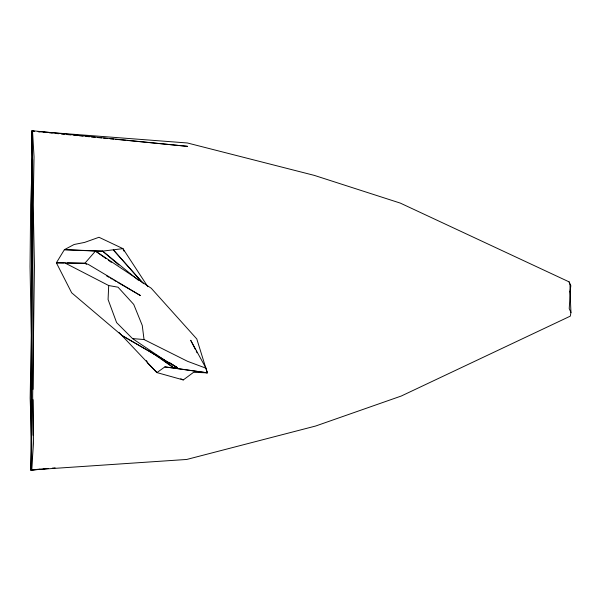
<?xml version="1.0" encoding="UTF-8"?>
<svg xmlns="http://www.w3.org/2000/svg" width="601" height="601" viewBox="0 0 601 601"><rect width="100%" height="100%" fill="white"/><g stroke="black" fill="none" stroke-linecap="round" stroke-linejoin="round"><path stroke-width="0.9" d="M570.048 291.32L570.95 312.43L570.289 316.149L401.273 396.021L315.638 426.026L186.738 459.457L31.665 469.914L33.521 442.824L32.687 396.307L34.452 265.837L33.183 204.843L34.039 156.869L32.507 130.748L30.824 470.252L31.665 469.914L31.673 131.086L32.507 130.748L187.602 146.359L127.848 140.506M169.707 362.696L177.49 367.729L121.98 335.508L71.669 292.8L56.381 262.817L64.78 262.885L108.698 285.535L108.082 299.531L116.609 322.602L132.52 338.588L164.111 359.849L177.49 367.729L174.02 368.037L164.862 366.91L156.936 372.59L147.598 363.087L146.494 360.562M570.026 291.891L570.845 285.708L569.117 281.884L400.326 203.108L314.331 175.394L187.429 142.985L38.201 131.581M67.41 262.998L84.861 263.283L95.476 251.083L102.613 251.128L122.95 248.626L147.801 286.692M118.923 332.368L156.936 372.59L183.275 379.937L193.59 372.312L207.307 372.83L205.978 368.195L190.697 340.271L195.378 349.459M48.568 468.502L30.824 470.252L31.688 444.237L30.163 398.215L31.275 335.268L30.05 266.716L30.651 204.693L32.431 157.041L31.673 131.086L34.475 131.296M52.31 468.134L55.112 467.856M31.665 469.914L40.072 469.096M43.813 468.735L46.615 468.464M63.736 262.938L56.381 262.817L64.375 249.685L74.111 244.494L84.613 242.413L98.985 237.275L122.95 248.626L123.979 251.128M64.78 262.885L84.861 263.283L88.257 264.372L140.371 295.512L117.849 282.432M138.5 280.321L102.613 251.128L64.375 249.685L95.476 251.083L151.227 288.232L196.79 338.956L207.307 372.83L164.862 366.91M132.52 338.588L144.03 339.542L187.587 361.336L205.978 368.195M31.673 131.086L34.475 131.364M38.209 131.724L40.079 131.912M43.813 132.273L46.615 132.551M49.417 132.821L52.212 133.099M55.953 133.467L58.748 133.738M61.55 134.015L64.352 134.286M67.154 134.564L70.888 134.924M73.69 135.202L77.424 135.571M79.294 135.751L83.028 136.119M85.83 136.389L89.564 136.758M91.435 136.938L95.168 137.306M97.971 137.576L101.704 137.945M103.567 138.125L107.301 138.493M110.103 138.771L113.837 139.131M115.708 139.319L125.977 140.326M148.868 350.571L174.02 368.037L207.307 372.83L206.451 371.163M108.698 285.535L118.051 287.203L133.738 304.429L142.264 325.441L144.03 339.542M180.766 378.765L183.275 379.937M121.98 335.508L164.111 359.849M84.861 263.283L86.476 264.222M106.587 275.897L108.999 277.294M110.607 278.233L112.214 279.165M113.829 280.096L116.241 281.501M95.476 251.083L106.061 258.603M108.33 260.21L111.35 262.359M156.748 355.379L159.753 357.58M162.007 359.233L174.02 368.037M102.613 251.128L118.878 265.041M143.571 283.71L113.341 249.866L141.753 281.914M196.234 351.127L197.083 352.795M570.95 312.43L569.215 308.606L570.064 295.429L570.026 285.152L569.117 281.884M32.649 159.355L33.025 389.35M33.04 399.68L33.1 435.349"/></g></svg>
